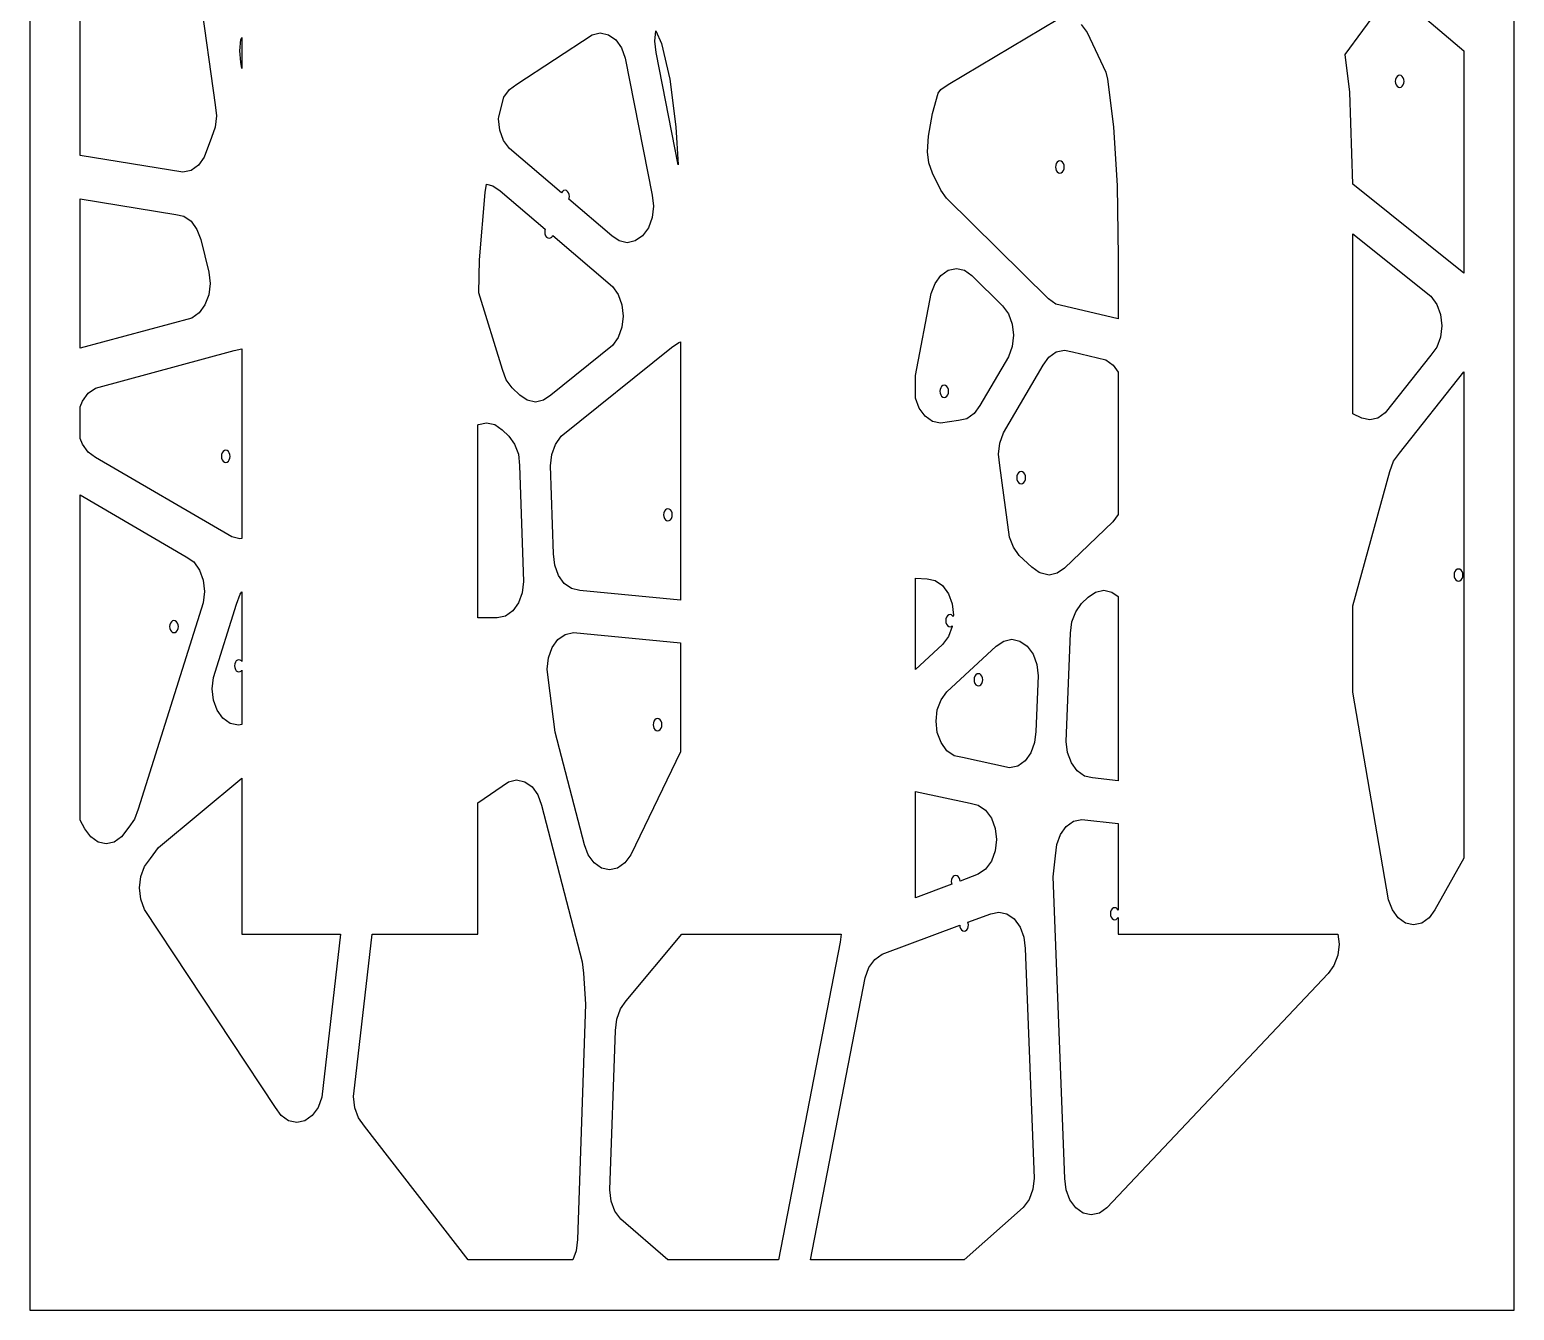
# Model space of a CAD drawing. Header units: metres. Extents: x 5 to 4553, y 5 to 890.
# Drawn here: x 535 to 975, y 5 to 384.5 of the extents above; entities that cross this region are included whole.
import ezdxf

# ---------------------------------------------------------------- set-up
doc = ezdxf.new("R2010")
doc.units = ezdxf.units.M

msp = doc.modelspace()

# ---------------------------------------------------------------- linework, layer by layer
for p, q in [((535, 810), (535, 5)), ((975, 5), (975, 810)), ((550, 347.266), (550, 410.002)), ((585.128, 397.169), (589.993, 362.288)), ((807.209, 368.321), (839.673, 387.635)), ((924.908, 377.126), (935.313, 391.4)), ((944.483, 391.4), (960, 378.249)), ((679.358, 368.327), (701.675, 383.042)), ((701.675, 383.042), (704.085, 383.571)), ((704.085, 383.571), (706.495, 383.042)), ((706.495, 383.042), (708.67, 381.508)), ((720.251, 381.078), (720.602, 384.15)), ((720.602, 384.15), (722.253, 380.416)), ((846.668, 386.101), (848.394, 383.712)), ((848.394, 383.712), (853.936, 371.938)), ((597.239, 378.25), (597.621, 381.587)), ((597.621, 381.587), (597.862, 382.242)), ((597.862, 382.242), (597.889, 376.144)), ((708.67, 381.508), (710.395, 379.119)), ((710.395, 379.119), (711.503, 376.108)), ((720.633, 377.74), (720.251, 381.078)), ((722.253, 380.416), (724.723, 369.829)), ((597.621, 374.913), (597.239, 378.25)), ((597.889, 372.993), (597.621, 374.913)), ((597.889, 376.144), (597.889, 372.993)), ((711.503, 376.108), (719.488, 335.514)), ((727.167, 344.518), (720.633, 377.74)), ((926.213, 366.014), (924.908, 377.126)), ((960, 378.249), (960, 312.405)), ((724.723, 369.829), (726.487, 355.772)), ((853.936, 371.938), (854.428, 369.829)), ((854.428, 369.829), (856.192, 355.772)), ((939.799, 369.767), (939.736, 369.211)), ((939.984, 370.269), (939.799, 369.767)), ((940.271, 370.667), (939.984, 370.269)), ((940.634, 370.923), (940.271, 370.667)), ((941.036, 371.011), (940.634, 370.923)), ((941.437, 370.923), (941.036, 371.011)), ((941.8, 370.667), (941.437, 370.923)), ((942.087, 370.269), (941.8, 370.667)), ((942.272, 369.767), (942.087, 370.269)), ((942.336, 369.211), (942.272, 369.767)), ((675.523, 364.494), (677.184, 366.793)), ((677.184, 366.793), (679.358, 368.327)), ((802.546, 359.73), (804.247, 365.696)), ((804.247, 365.696), (805.035, 366.787)), ((805.035, 366.787), (807.209, 368.321)), ((927.11, 338.769), (926.213, 366.014)), ((939.736, 369.211), (939.799, 368.654)), ((939.799, 368.654), (939.984, 368.153)), ((939.984, 368.153), (940.271, 367.754)), ((940.271, 367.754), (940.634, 367.499)), ((940.634, 367.499), (941.036, 367.411)), ((941.036, 367.411), (941.437, 367.499)), ((941.437, 367.499), (941.8, 367.754)), ((941.8, 367.754), (942.087, 368.153)), ((942.087, 368.153), (942.272, 368.654)), ((942.272, 368.654), (942.336, 369.211)), ((589.993, 362.288), (590.375, 358.951)), ((674.038, 358.658), (675.523, 364.494)), ((590.375, 358.951), (589.993, 355.614)), ((673.969, 358.055), (674.038, 358.658)), ((674.35, 354.718), (673.969, 358.055)), ((801.412, 352.921), (802.546, 359.73)), ((588.885, 352.603), (586.711, 346.731)), ((589.993, 355.614), (588.885, 352.603)), ((675.458, 351.707), (674.35, 354.718)), ((726.487, 355.772), (727.167, 344.518)), ((801.05, 348.367), (801.412, 352.921)), ((856.192, 355.772), (857.251, 338.242)), ((677.184, 349.318), (675.458, 351.707)), ((692.594, 336.157), (677.184, 349.318)), ((801.432, 345.03), (801.05, 348.367)), ((580.401, 342.279), (550, 347.266)), ((584.986, 344.342), (582.811, 342.808)), ((586.711, 346.731), (584.986, 344.342)), ((802.54, 342.019), (801.432, 345.03)), ((839.084, 344.377), (839.02, 343.82)), ((839.02, 343.82), (839.084, 343.264)), ((839.268, 344.878), (839.084, 344.377)), ((839.084, 343.264), (839.268, 342.762)), ((839.556, 345.277), (839.268, 344.878)), ((839.918, 345.532), (839.556, 345.277)), ((840.32, 345.62), (839.918, 345.532)), ((840.722, 345.532), (840.32, 345.62)), ((841.084, 345.277), (840.722, 345.532)), ((841.372, 344.878), (841.084, 345.277)), ((841.556, 344.377), (841.372, 344.878)), ((841.372, 342.762), (841.556, 343.264)), ((841.62, 343.82), (841.556, 344.377)), ((841.556, 343.264), (841.62, 343.82)), ((582.811, 342.808), (580.401, 342.279)), ((804.989, 336.996), (802.54, 342.019)), ((839.268, 342.762), (839.556, 342.364)), ((839.556, 342.364), (839.918, 342.108)), ((839.918, 342.108), (840.32, 342.02)), ((840.32, 342.02), (840.722, 342.108)), ((840.722, 342.108), (841.084, 342.364)), ((841.084, 342.364), (841.372, 342.762)), ((550, 334.426), (578.275, 329.789)), ((550, 290.108), (550, 334.426)), ((668.34, 316.269), (670.028, 336.24)), ((670.028, 336.24), (670.419, 338.703)), ((670.419, 338.703), (672.299, 338.29)), ((672.299, 338.29), (674.473, 336.756)), ((674.473, 336.756), (687.804, 325.371)), ((692.603, 336.181), (692.594, 336.157)), ((692.89, 336.579), (692.603, 336.181)), ((693.253, 336.835), (692.89, 336.579)), ((693.654, 336.923), (693.253, 336.835)), ((694.056, 336.835), (693.654, 336.923)), ((694.419, 336.579), (694.056, 336.835)), ((694.706, 336.181), (694.419, 336.579)), ((694.891, 335.679), (694.706, 336.181)), ((694.787, 334.284), (694.891, 334.567)), ((694.954, 335.123), (694.891, 335.679)), ((694.891, 334.567), (694.954, 335.123)), ((719.488, 335.514), (719.87, 332.176)), ((806.714, 334.607), (804.989, 336.996)), ((836.91, 304.753), (806.714, 334.607)), ((857.251, 338.242), (857.604, 317.242)), ((960, 312.405), (927.11, 338.769)), ((707.485, 323.439), (694.787, 334.284)), ((719.87, 332.176), (719.488, 328.839)), ((578.275, 329.789), (580.685, 329.26)), ((580.685, 329.26), (582.859, 327.726)), ((582.859, 327.726), (584.585, 325.337)), ((718.38, 325.828), (716.654, 323.439)), ((719.488, 328.839), (718.38, 325.828)), ((584.585, 325.337), (585.693, 322.326)), ((585.693, 322.326), (588.059, 312.64)), ((687.7, 325.088), (687.636, 324.532)), ((687.636, 324.532), (687.7, 323.976)), ((687.804, 325.371), (687.7, 325.088)), ((687.7, 323.976), (687.885, 323.474)), ((687.885, 323.474), (688.172, 323.076)), ((688.172, 323.076), (688.535, 322.82)), ((688.535, 322.82), (688.936, 322.732)), ((688.936, 322.732), (689.338, 322.82)), ((689.338, 322.82), (689.701, 323.076)), ((689.701, 323.076), (689.988, 323.474)), ((689.988, 323.474), (689.997, 323.498)), ((689.997, 323.498), (707.686, 308.39)), ((709.659, 321.905), (707.485, 323.439)), ((712.07, 321.376), (709.659, 321.905)), ((714.48, 321.905), (712.07, 321.376)), ((716.654, 323.439), (714.48, 321.905)), ((927.186, 270.701), (927.186, 324.016)), ((927.186, 324.016), (950.277, 305.506)), ((857.604, 317.242), (857.604, 298.836)), ((588.059, 312.64), (588.44, 309.303)), ((668.092, 306.488), (668.34, 316.269)), ((805.051, 311.702), (807.226, 313.236)), ((807.226, 313.236), (809.636, 313.765)), ((809.636, 313.765), (812.046, 313.236)), ((812.046, 313.236), (814.221, 311.702)), ((588.44, 309.303), (588.059, 305.966)), ((707.686, 308.39), (709.412, 306.001)), ((802.218, 306.302), (803.326, 309.313)), ((803.326, 309.313), (805.051, 311.702)), ((814.221, 311.702), (823.339, 302.687)), ((588.059, 305.966), (586.951, 302.955)), ((675.112, 283.768), (668.092, 306.488)), ((709.412, 306.001), (710.519, 302.99)), ((797.532, 282.039), (802.218, 306.302)), ((839.085, 303.219), (836.91, 304.753)), ((950.277, 305.506), (952.003, 303.116)), ((585.225, 300.566), (583.051, 299.032)), ((586.951, 302.955), (585.225, 300.566)), ((710.519, 302.99), (710.901, 299.653)), ((710.901, 299.653), (710.519, 296.316)), ((823.339, 302.687), (825.064, 300.298)), ((825.064, 300.298), (826.172, 297.287)), ((855.492, 299.299), (839.085, 303.219)), ((857.604, 298.836), (855.492, 299.299)), ((952.003, 303.116), (953.111, 300.106)), ((953.111, 300.106), (953.492, 296.768)), ((583.051, 299.032), (550, 290.108)), ((710.519, 296.316), (709.412, 293.305)), ((826.172, 297.287), (826.554, 293.95)), ((953.492, 296.768), (953.111, 293.431)), ((707.686, 290.916), (689.457, 276.222)), ((709.412, 293.305), (707.686, 290.916)), ((725.206, 290.331), (727.38, 291.865)), ((727.38, 291.865), (727.899, 291.979)), ((727.899, 291.979), (727.899, 215.495)), ((826.172, 290.613), (825.064, 287.602)), ((826.554, 293.95), (826.172, 290.613)), ((952.003, 290.42), (950.277, 288.031)), ((953.111, 293.431), (952.003, 290.42)), ((554.506, 278.325), (595.636, 289.43)), ((595.636, 289.43), (597.889, 289.924)), ((597.889, 289.924), (597.889, 233.744)), ((692.554, 264.011), (725.206, 290.331)), ((825.064, 287.602), (816.61, 273.159)), ((835.339, 285.096), (837.065, 287.486)), ((837.065, 287.486), (839.239, 289.02)), ((839.239, 289.02), (841.65, 289.548)), ((841.65, 289.548), (844.06, 289.02)), ((844.06, 289.02), (853.949, 286.657)), ((853.949, 286.657), (856.124, 285.123)), ((950.277, 288.031), (936.767, 270.971)), ((676.22, 280.757), (675.112, 283.768)), ((797.482, 281.606), (797.532, 282.039)), ((797.482, 275.798), (797.482, 281.606)), ((823.592, 265.029), (835.339, 285.096)), ((856.124, 285.123), (857.604, 283.073)), ((857.604, 283.073), (857.604, 240.856)), ((940.957, 259.028), (960, 283.076)), ((960, 283.076), (960, 138.983)), ((552.332, 276.791), (554.506, 278.325)), ((677.946, 278.368), (676.22, 280.757)), ((680.288, 276.222), (677.946, 278.368)), ((804.805, 277.907), (804.742, 277.35)), ((804.742, 277.35), (804.805, 276.794)), ((804.99, 278.408), (804.805, 277.907)), ((805.278, 278.807), (804.99, 278.408)), ((805.64, 279.062), (805.278, 278.807)), ((806.042, 279.15), (805.64, 279.062)), ((806.443, 279.062), (806.042, 279.15)), ((806.806, 278.807), (806.443, 279.062)), ((807.093, 278.408), (806.806, 278.807)), ((807.278, 277.907), (807.093, 278.408)), ((807.342, 277.35), (807.278, 277.907)), ((807.278, 276.794), (807.342, 277.35)), ((550, 272.754), (550.606, 274.401)), ((550.606, 274.401), (552.332, 276.791)), ((682.462, 274.688), (680.288, 276.222)), ((684.873, 274.159), (682.462, 274.688)), ((687.283, 274.688), (684.873, 274.159)), ((689.457, 276.222), (687.283, 274.688)), ((797.532, 275.364), (797.482, 275.798)), ((798.639, 272.354), (797.532, 275.364)), ((804.805, 276.794), (804.99, 276.292)), ((804.99, 276.292), (805.278, 275.894)), ((805.278, 275.894), (805.64, 275.639)), ((805.64, 275.639), (806.042, 275.55)), ((806.042, 275.55), (806.443, 275.639)), ((806.443, 275.639), (806.806, 275.894)), ((806.806, 275.894), (807.093, 276.292)), ((807.093, 276.292), (807.278, 276.794)), ((816.61, 273.159), (814.885, 270.77)), ((550, 263.352), (550, 272.754)), ((800.365, 269.964), (798.639, 272.354)), ((802.539, 268.43), (800.365, 269.964)), ((804.95, 267.902), (802.539, 268.43)), ((810.3, 268.707), (804.95, 267.902)), ((812.71, 269.236), (810.3, 268.707)), ((814.885, 270.77), (812.71, 269.236)), ((929.772, 269.437), (927.186, 270.701)), ((932.183, 268.908), (929.772, 269.437)), ((934.593, 269.437), (932.183, 268.908)), ((936.767, 270.971), (934.593, 269.437)), ((667.777, 267.408), (667.987, 267.483)), ((667.777, 210.201), (667.777, 267.408)), ((667.987, 267.483), (670.398, 268.012)), ((670.398, 268.012), (672.808, 267.483)), ((672.808, 267.483), (674.982, 265.949)), ((674.982, 265.949), (676.994, 264.106)), ((676.994, 264.106), (678.72, 261.717)), ((690.829, 261.622), (692.554, 264.011)), ((822.485, 262.018), (823.592, 265.029)), ((550.606, 261.705), (550, 263.352)), ((552.332, 259.316), (550.606, 261.705)), ((592.714, 259.785), (592.352, 259.529)), ((593.116, 259.873), (592.714, 259.785)), ((593.517, 259.785), (593.116, 259.873)), ((593.88, 259.529), (593.517, 259.785)), ((678.72, 261.717), (679.828, 258.706)), ((689.721, 258.611), (690.829, 261.622)), ((822.103, 258.68), (822.485, 262.018)), ((554.506, 257.782), (552.332, 259.316)), ((594.901, 234.203), (554.506, 257.782)), ((591.879, 258.629), (591.816, 258.073)), ((591.816, 258.073), (591.879, 257.517)), ((592.064, 259.131), (591.879, 258.629)), ((591.879, 257.517), (592.064, 257.015)), ((592.352, 259.529), (592.064, 259.131)), ((592.064, 257.015), (592.352, 256.617)), ((592.352, 256.617), (592.714, 256.361)), ((592.714, 256.361), (593.116, 256.273)), ((593.116, 256.273), (593.517, 256.361)), ((593.517, 256.361), (593.88, 256.617)), ((594.167, 259.131), (593.88, 259.529)), ((593.88, 256.617), (594.167, 257.015)), ((594.352, 258.629), (594.167, 259.131)), ((594.167, 257.015), (594.352, 257.517)), ((594.416, 258.073), (594.352, 258.629)), ((594.352, 257.517), (594.416, 258.073)), ((679.828, 258.706), (680.209, 255.369)), ((680.209, 255.369), (681.358, 221.003)), ((689.339, 255.273), (689.721, 258.611)), ((690.212, 229.141), (689.339, 255.273)), ((822.485, 255.343), (822.103, 258.68)), ((825.423, 234.139), (822.485, 255.343)), ((938.124, 253.628), (939.232, 256.639)), ((939.232, 256.639), (940.957, 259.028)), ((827.61, 252.314), (827.546, 251.758)), ((827.546, 251.758), (827.61, 251.202)), ((827.795, 252.816), (827.61, 252.314)), ((827.61, 251.202), (827.795, 250.7)), ((828.082, 253.214), (827.795, 252.816)), ((828.445, 253.47), (828.082, 253.214)), ((828.846, 253.558), (828.445, 253.47)), ((829.248, 253.47), (828.846, 253.558)), ((829.611, 253.214), (829.248, 253.47)), ((829.898, 252.816), (829.611, 253.214)), ((830.083, 252.314), (829.898, 252.816)), ((829.898, 250.7), (830.083, 251.202)), ((830.146, 251.758), (830.083, 252.314)), ((830.083, 251.202), (830.146, 251.758)), ((927.186, 213.755), (938.124, 253.628)), ((550, 150.219), (550, 246.654)), ((550, 246.654), (581.424, 228.311)), ((827.795, 250.7), (828.082, 250.302)), ((828.082, 250.302), (828.445, 250.046)), ((828.445, 250.046), (828.846, 249.958)), ((828.846, 249.958), (829.248, 250.046)), ((829.248, 250.046), (829.611, 250.302)), ((829.611, 250.302), (829.898, 250.7)), ((723.396, 242.214), (723.108, 241.816)), ((723.758, 242.47), (723.396, 242.214)), ((724.16, 242.558), (723.758, 242.47)), ((724.562, 242.47), (724.16, 242.558)), ((724.924, 242.214), (724.562, 242.47)), ((725.212, 241.816), (724.924, 242.214)), ((722.924, 241.314), (722.86, 240.758)), ((722.86, 240.758), (722.924, 240.202)), ((723.108, 241.816), (722.924, 241.314)), ((722.924, 240.202), (723.108, 239.7)), ((723.108, 239.7), (723.396, 239.302)), ((723.396, 239.302), (723.758, 239.046)), ((723.758, 239.046), (724.16, 238.958)), ((724.16, 238.958), (724.562, 239.046)), ((724.562, 239.046), (724.924, 239.302)), ((724.924, 239.302), (725.212, 239.7)), ((725.397, 241.314), (725.212, 241.816)), ((725.212, 239.7), (725.397, 240.202)), ((725.46, 240.758), (725.397, 241.314)), ((725.397, 240.202), (725.46, 240.758)), ((856.002, 238.637), (841.722, 224.957)), ((857.604, 240.856), (856.002, 238.637)), ((597.311, 233.675), (594.901, 234.203)), ((597.889, 233.744), (597.311, 233.675)), ((826.531, 231.128), (825.423, 234.139)), ((690.594, 225.804), (690.212, 229.141)), ((828.256, 228.739), (826.531, 231.128)), ((581.424, 228.311), (583.599, 226.777)), ((583.599, 226.777), (585.324, 224.388)), ((691.702, 222.793), (690.594, 225.804)), ((831.979, 225.189), (828.256, 228.739)), ((834.153, 223.655), (831.979, 225.189)), ((841.722, 224.957), (839.547, 223.423)), ((958.058, 224.6), (957.696, 224.345)), ((958.46, 224.688), (958.058, 224.6)), ((958.862, 224.6), (958.46, 224.688)), ((959.224, 224.345), (958.862, 224.6)), ((585.324, 224.388), (586.432, 221.377)), ((586.432, 221.377), (586.814, 218.04)), ((681.358, 221.003), (680.976, 217.666)), ((693.428, 220.404), (691.702, 222.793)), ((695.602, 218.87), (693.428, 220.404)), ((797.482, 221.947), (800.954, 221.82)), ((797.482, 194.877), (797.482, 221.947)), ((800.954, 221.82), (803.365, 221.291)), ((803.365, 221.291), (805.539, 219.757)), ((834.727, 223.423), (834.153, 223.655)), ((837.137, 222.894), (834.727, 223.423)), ((839.547, 223.423), (837.137, 222.894)), ((957.224, 223.445), (957.16, 222.888)), ((957.16, 222.888), (957.224, 222.332)), ((957.408, 223.946), (957.224, 223.445)), ((957.224, 222.332), (957.408, 221.83)), ((957.696, 224.345), (957.408, 223.946)), ((957.408, 221.83), (957.696, 221.432)), ((957.696, 221.432), (958.058, 221.176)), ((958.058, 221.176), (958.46, 221.088)), ((958.46, 221.088), (958.862, 221.176)), ((958.862, 221.176), (959.224, 221.432)), ((959.512, 223.946), (959.224, 224.345)), ((959.224, 221.432), (959.512, 221.83)), ((959.696, 223.445), (959.512, 223.946)), ((959.512, 221.83), (959.696, 222.332)), ((959.76, 222.888), (959.696, 223.445)), ((959.696, 222.332), (959.76, 222.888)), ((586.814, 218.04), (586.432, 214.703)), ((596.298, 214.252), (597.406, 217.263)), ((597.406, 217.263), (597.889, 217.932)), ((597.889, 217.932), (597.889, 197.291)), ((680.976, 217.666), (679.868, 214.655)), ((698.012, 218.341), (695.602, 218.87)), ((727.899, 215.495), (698.012, 218.341)), ((805.539, 219.757), (807.265, 217.368)), ((807.265, 217.368), (808.373, 214.357)), ((846.73, 214.426), (848.727, 216.338)), ((848.727, 216.338), (850.901, 217.872)), ((850.901, 217.872), (853.311, 218.401)), ((853.311, 218.401), (855.722, 217.872)), ((855.722, 217.872), (857.604, 216.544)), ((857.604, 216.544), (857.604, 161.953)), ((586.432, 214.703), (567.173, 153.539)), ((589.452, 192.513), (596.298, 214.252)), ((678.143, 212.266), (675.968, 210.732)), ((679.868, 214.655), (678.143, 212.266)), ((808.373, 214.357), (808.754, 211.02)), ((843.897, 209.026), (845.005, 212.037)), ((845.005, 212.037), (846.73, 214.426)), ((927.186, 188.194), (927.186, 213.755)), ((576.519, 208.181), (576.456, 207.625)), ((576.456, 207.625), (576.519, 207.069)), ((576.704, 208.683), (576.519, 208.181)), ((576.519, 207.069), (576.704, 206.567)), ((576.992, 209.081), (576.704, 208.683)), ((577.354, 209.337), (576.992, 209.081)), ((577.756, 209.425), (577.354, 209.337)), ((578.158, 209.337), (577.756, 209.425)), ((578.52, 209.081), (578.158, 209.337)), ((578.808, 208.683), (578.52, 209.081)), ((578.992, 208.181), (578.808, 208.683)), ((578.808, 206.567), (578.992, 207.069)), ((579.056, 207.625), (578.992, 208.181)), ((578.992, 207.069), (579.056, 207.625)), ((673.558, 210.203), (667.777, 210.201)), ((675.968, 210.732), (673.558, 210.203)), ((806.535, 209.936), (806.472, 209.38)), ((806.472, 209.38), (806.535, 208.824)), ((806.72, 210.438), (806.535, 209.936)), ((806.535, 208.824), (806.72, 208.322)), ((807.007, 210.836), (806.72, 210.438)), ((806.72, 208.322), (807.007, 207.924)), ((807.37, 211.092), (807.007, 210.836)), ((807.007, 207.924), (807.37, 207.668)), ((808.373, 207.682), (807.265, 204.672)), ((807.772, 211.18), (807.37, 211.092)), ((807.37, 207.668), (807.772, 207.58)), ((808.173, 211.092), (807.772, 211.18)), ((807.772, 207.58), (808.173, 207.668)), ((808.536, 210.836), (808.173, 211.092)), ((808.173, 207.668), (808.388, 207.82)), ((808.388, 207.82), (808.373, 207.682)), ((808.706, 210.6), (808.536, 210.836)), ((808.754, 211.02), (808.706, 210.6)), ((843.515, 205.689), (843.897, 209.026)), ((576.704, 206.567), (576.992, 206.169)), ((576.992, 206.169), (577.354, 205.913)), ((577.354, 205.913), (577.756, 205.825)), ((577.756, 205.825), (578.158, 205.913)), ((578.158, 205.913), (578.52, 206.169)), ((578.52, 206.169), (578.808, 206.567)), ((689.826, 201.387), (691.551, 203.776)), ((691.551, 203.776), (693.726, 205.31)), ((693.726, 205.31), (696.136, 205.839)), ((696.136, 205.839), (727.899, 202.814)), ((727.899, 202.814), (727.899, 170.501)), ((807.265, 204.672), (805.539, 202.282)), ((821.486, 201.794), (823.661, 203.328)), ((823.661, 203.328), (826.071, 203.857)), ((826.071, 203.857), (828.481, 203.328)), ((828.481, 203.328), (830.656, 201.794)), ((842.23, 173.612), (843.515, 205.689)), ((688.336, 195.039), (688.718, 198.376)), ((688.718, 198.376), (689.826, 201.387)), ((805.539, 202.282), (797.482, 194.877)), ((806.831, 188.323), (821.486, 201.794)), ((830.656, 201.794), (832.381, 199.405)), ((832.381, 199.405), (833.489, 196.394)), ((595.764, 196.563), (595.701, 196.007)), ((595.701, 196.007), (595.764, 195.451)), ((595.949, 197.065), (595.764, 196.563)), ((595.764, 195.451), (595.949, 194.949)), ((596.236, 197.463), (595.949, 197.065)), ((595.949, 194.949), (596.236, 194.551)), ((596.599, 197.719), (596.236, 197.463)), ((596.236, 194.551), (596.599, 194.295)), ((597, 197.807), (596.599, 197.719)), ((596.599, 194.295), (597, 194.207)), ((597.402, 197.719), (597, 197.807)), ((597, 194.207), (597.402, 194.295)), ((597.765, 197.463), (597.402, 197.719)), ((597.402, 194.295), (597.765, 194.551)), ((597.889, 197.291), (597.765, 197.463)), ((597.765, 194.551), (597.889, 194.723)), ((597.889, 194.723), (597.889, 178.599)), ((688.718, 191.702), (688.336, 195.039)), ((816.171, 193.662), (815.769, 193.574)), ((816.572, 193.574), (816.171, 193.662)), ((833.489, 196.394), (833.871, 193.057)), ((589.071, 189.175), (589.452, 192.513)), ((690.781, 176.358), (688.718, 191.702)), ((814.934, 192.419), (814.871, 191.862)), ((814.871, 191.862), (814.934, 191.306)), ((815.119, 192.92), (814.934, 192.419)), ((814.934, 191.306), (815.119, 190.804)), ((815.406, 193.319), (815.119, 192.92)), ((815.119, 190.804), (815.406, 190.406)), ((815.769, 193.574), (815.406, 193.319)), ((815.406, 190.406), (815.769, 190.151)), ((815.769, 190.151), (816.171, 190.062)), ((816.171, 190.062), (816.572, 190.151)), ((816.935, 193.319), (816.572, 193.574)), ((816.572, 190.151), (816.935, 190.406)), ((817.222, 192.92), (816.935, 193.319)), ((816.935, 190.406), (817.222, 190.804)), ((817.407, 192.419), (817.222, 192.92)), ((817.222, 190.804), (817.407, 191.306)), ((817.471, 191.862), (817.407, 192.419)), ((817.407, 191.306), (817.471, 191.862)), ((833.871, 193.057), (833.21, 176.562)), ((589.452, 185.838), (589.071, 189.175)), ((590.56, 182.827), (589.452, 185.838)), ((803.998, 182.923), (805.105, 185.934)), ((805.105, 185.934), (806.831, 188.323)), ((937.744, 126.683), (927.186, 188.194)), ((592.286, 180.438), (590.56, 182.827)), ((594.46, 178.904), (592.286, 180.438)), ((803.616, 179.586), (803.998, 182.923)), ((596.871, 178.375), (594.46, 178.904)), ((597.889, 178.599), (596.871, 178.375)), ((699.425, 142.984), (690.781, 176.358)), ((719.834, 179.114), (719.771, 178.558)), ((719.771, 178.558), (719.834, 178.002)), ((720.019, 179.616), (719.834, 179.114)), ((719.834, 178.002), (720.019, 177.5)), ((720.307, 180.014), (720.019, 179.616)), ((720.019, 177.5), (720.307, 177.102)), ((720.669, 180.27), (720.307, 180.014)), ((720.307, 177.102), (720.669, 176.846)), ((721.071, 180.358), (720.669, 180.27)), ((720.669, 176.846), (721.071, 176.758)), ((721.472, 180.27), (721.071, 180.358)), ((721.071, 176.758), (721.472, 176.846)), ((721.835, 180.014), (721.472, 180.27)), ((721.472, 176.846), (721.835, 177.102)), ((722.122, 179.616), (721.835, 180.014)), ((721.835, 177.102), (722.122, 177.5)), ((722.307, 179.114), (722.122, 179.616)), ((722.122, 177.5), (722.307, 178.002)), ((722.371, 178.558), (722.307, 179.114)), ((722.307, 178.002), (722.371, 178.558)), ((803.998, 176.248), (803.616, 179.586)), ((805.105, 173.238), (803.998, 176.248)), ((833.21, 176.562), (832.829, 173.225)), ((806.831, 170.848), (805.105, 173.238)), ((832.829, 173.225), (831.721, 170.214)), ((842.612, 170.274), (842.23, 173.612)), ((727.899, 170.501), (713.154, 139.973)), ((809.005, 169.314), (806.831, 170.848)), ((811.416, 168.786), (809.005, 169.314)), ((825.41, 165.762), (811.416, 168.786)), ((829.995, 167.825), (827.821, 166.291)), ((831.721, 170.214), (829.995, 167.825)), ((843.72, 167.264), (842.612, 170.274)), ((845.445, 164.874), (843.72, 167.264)), ((827.821, 166.291), (825.41, 165.762)), ((847.62, 163.34), (845.445, 164.874)), ((850.03, 162.812), (847.62, 163.34)), ((857.604, 161.953), (850.03, 162.812)), ((573.161, 142.148), (597.889, 162.685)), ((597.889, 162.685), (597.889, 116.429)), ((667.777, 155.421), (676.882, 161.654)), ((676.882, 161.654), (679.292, 162.183)), ((679.292, 162.183), (681.702, 161.654)), ((681.702, 161.654), (683.877, 160.12)), ((683.877, 160.12), (685.602, 157.731)), ((797.482, 158.783), (813.7, 155.278)), ((797.482, 127.263), (797.482, 158.783)), ((667.777, 116.429), (667.777, 155.421)), ((685.602, 157.731), (686.71, 154.72)), ((686.71, 154.72), (698.749, 108.241)), ((813.7, 155.278), (816.11, 154.75)), ((816.11, 154.75), (818.284, 153.216)), ((551.347, 147.662), (550, 150.219)), ((566.065, 150.529), (564.34, 148.139)), ((567.173, 153.539), (566.065, 150.529)), ((818.284, 153.216), (820.01, 150.827)), ((820.01, 150.827), (821.118, 147.816)), ((842.213, 148.401), (844.387, 149.935)), ((844.387, 149.935), (846.798, 150.464)), ((846.798, 150.464), (857.604, 149.239)), ((553.072, 145.273), (551.347, 147.662)), ((555.247, 143.739), (553.072, 145.273)), ((562.242, 145.273), (560.067, 143.739)), ((564.34, 148.139), (562.242, 145.273)), ((821.118, 147.816), (821.5, 144.478)), ((839.38, 143.001), (840.487, 146.012)), ((840.487, 146.012), (842.213, 148.401)), ((857.604, 149.239), (857.604, 123.619)), ((557.657, 143.21), (555.247, 143.739)), ((560.067, 143.739), (557.657, 143.21)), ((570.795, 138.914), (573.161, 142.148)), ((700.533, 139.973), (699.425, 142.984)), ((821.118, 141.141), (820.01, 138.13)), ((821.5, 144.478), (821.118, 141.141)), ((838.998, 139.664), (839.38, 143.001)), ((567.961, 133.514), (569.069, 136.525)), ((569.069, 136.525), (570.795, 138.914)), ((702.259, 137.584), (700.533, 139.973)), ((704.433, 136.05), (702.259, 137.584)), ((711.428, 137.584), (709.254, 136.05)), ((713.154, 139.973), (711.428, 137.584)), ((820.01, 138.13), (818.284, 135.741)), ((838.34, 133.451), (838.998, 139.664)), ((960, 138.983), (951.473, 123.672)), ((567.579, 130.177), (567.961, 133.514)), ((706.843, 135.521), (704.433, 136.05)), ((709.254, 136.05), (706.843, 135.521)), ((808.198, 132.652), (808.135, 132.096)), ((808.135, 132.096), (808.198, 131.54)), ((808.383, 133.154), (808.198, 132.652)), ((808.671, 133.552), (808.383, 133.154)), ((809.033, 133.808), (808.671, 133.552)), ((809.435, 133.896), (809.033, 133.808)), ((809.837, 133.808), (809.435, 133.896)), ((810.199, 133.552), (809.837, 133.808)), ((810.487, 133.154), (810.199, 133.552)), ((810.671, 132.652), (810.487, 133.154)), ((810.723, 132.199), (810.671, 132.652)), ((816.11, 134.207), (810.723, 132.199)), ((818.284, 135.741), (816.11, 134.207)), ((841.812, 44.0775), (838.34, 133.451)), ((567.961, 126.84), (567.579, 130.177)), ((808.29, 131.292), (797.482, 127.263)), ((808.198, 131.54), (808.29, 131.292)), ((569.069, 123.829), (567.961, 126.84)), ((607.846, 65.1144), (569.069, 123.829)), ((855.528, 123.581), (855.343, 123.079)), ((855.815, 123.979), (855.528, 123.581)), ((856.178, 124.235), (855.815, 123.979)), ((856.579, 124.323), (856.178, 124.235)), ((856.981, 124.235), (856.579, 124.323)), ((857.344, 123.979), (856.981, 124.235)), ((857.604, 123.619), (857.344, 123.979)), ((938.852, 123.672), (937.744, 126.683)), ((940.578, 121.283), (938.852, 123.672)), ((951.473, 123.672), (949.747, 121.283)), ((787.622, 110.51), (810.654, 119.095)), ((810.654, 119.095), (810.706, 118.642)), ((813.088, 120.003), (819.818, 122.511)), ((813.179, 119.755), (813.088, 120.003)), ((813.242, 119.199), (813.179, 119.755)), ((813.179, 118.642), (813.242, 119.199)), ((819.818, 122.511), (822.228, 123.04)), ((822.228, 123.04), (824.638, 122.511)), ((824.638, 122.511), (826.813, 120.977)), ((826.813, 120.977), (828.538, 118.588)), ((855.343, 123.079), (855.28, 122.523)), ((855.28, 122.523), (855.343, 121.967)), ((855.343, 121.967), (855.528, 121.465)), ((855.528, 121.465), (855.815, 121.067)), ((855.815, 121.067), (856.178, 120.811)), ((856.178, 120.811), (856.579, 120.723)), ((856.579, 120.723), (856.981, 120.811)), ((856.981, 120.811), (857.344, 121.067)), ((857.344, 121.067), (857.604, 121.427)), ((857.604, 121.427), (857.604, 116.429)), ((942.752, 119.749), (940.578, 121.283)), ((945.163, 119.22), (942.752, 119.749)), ((947.573, 119.749), (945.163, 119.22)), ((949.747, 121.283), (947.573, 119.749)), ((597.889, 116.429), (627.119, 116.429)), ((627.119, 116.429), (621.575, 68.1251)), ((631.39, 71.6791), (636.526, 116.429)), ((636.526, 116.429), (667.777, 116.429)), ((711.801, 96.686), (728.308, 116.429)), ((728.308, 116.429), (775.478, 116.429)), ((775.478, 116.429), (775.206, 114.055)), ((810.706, 118.642), (810.891, 118.14)), ((810.891, 118.14), (811.178, 117.742)), ((811.178, 117.742), (811.541, 117.487)), ((811.541, 117.487), (811.942, 117.399)), ((811.942, 117.399), (812.344, 117.487)), ((812.344, 117.487), (812.707, 117.742)), ((812.707, 117.742), (812.994, 118.14)), ((812.994, 118.14), (813.179, 118.642)), ((828.538, 118.588), (829.646, 115.577)), ((829.646, 115.577), (830.028, 112.24)), ((857.604, 116.429), (922.718, 116.429)), ((922.718, 116.429), (923.047, 113.55)), ((775.206, 114.055), (756.919, 20)), ((785.448, 108.976), (787.622, 110.51)), ((830.028, 112.24), (832.671, 44.2041)), ((922.665, 110.212), (921.557, 107.202)), ((923.047, 113.55), (922.665, 110.212)), ((698.749, 108.241), (699.13, 104.904)), ((782.614, 103.576), (783.722, 106.587)), ((783.722, 106.587), (785.448, 108.976)), ((921.557, 107.202), (919.832, 104.812)), ((699.13, 104.904), (699.727, 95.735)), ((766.364, 20), (782.614, 103.576)), ((919.832, 104.812), (854.197, 35.3402)), ((699.727, 95.735), (697.311, 25.942)), ((708.967, 91.286), (710.075, 94.2967)), ((710.075, 94.2967), (711.801, 96.686)), ((708.586, 87.9487), (708.967, 91.286)), ((706.951, 40.7212), (708.586, 87.9487)), ((631.008, 68.3417), (631.39, 71.6791)), ((621.575, 68.1251), (620.467, 65.1144)), ((631.39, 65.0044), (631.008, 68.3417)), ((609.572, 62.7251), (607.846, 65.1144)), ((611.746, 61.1911), (609.572, 62.7251)), ((618.741, 62.7251), (616.567, 61.1911)), ((620.467, 65.1144), (618.741, 62.7251)), ((632.498, 61.9937), (631.39, 65.0044)), ((634.224, 59.6044), (632.498, 61.9937)), ((614.156, 60.6625), (611.746, 61.1911)), ((616.567, 61.1911), (614.156, 60.6625)), ((664.91, 20), (634.224, 59.6044)), ((832.671, 44.2041), (832.289, 40.8667)), ((842.194, 40.7402), (841.812, 44.0775)), ((707.333, 37.3839), (706.951, 40.7212)), ((832.289, 40.8667), (831.181, 37.856)), ((843.301, 37.7295), (842.194, 40.7402)), ((708.441, 34.3732), (707.333, 37.3839)), ((829.456, 35.4667), (811.974, 20)), ((831.181, 37.856), (829.456, 35.4667)), ((845.027, 35.3402), (843.301, 37.7295)), ((847.201, 33.8062), (845.027, 35.3402)), ((854.197, 35.3402), (852.022, 33.8062)), ((710.166, 31.9839), (708.441, 34.3732)), ((724.107, 20), (710.166, 31.9839)), ((849.612, 33.2776), (847.201, 33.8062)), ((852.022, 33.8062), (849.612, 33.2776)), ((696.929, 22.6047), (695.971, 20)), ((697.311, 25.942), (696.929, 22.6047)), ((695.971, 20), (664.91, 20)), ((756.919, 20), (724.107, 20)), ((811.974, 20), (766.364, 20)), ((535, 5), (975, 5))]:
    msp.add_line(p, q)

doc.saveas('drawing.dxf')
